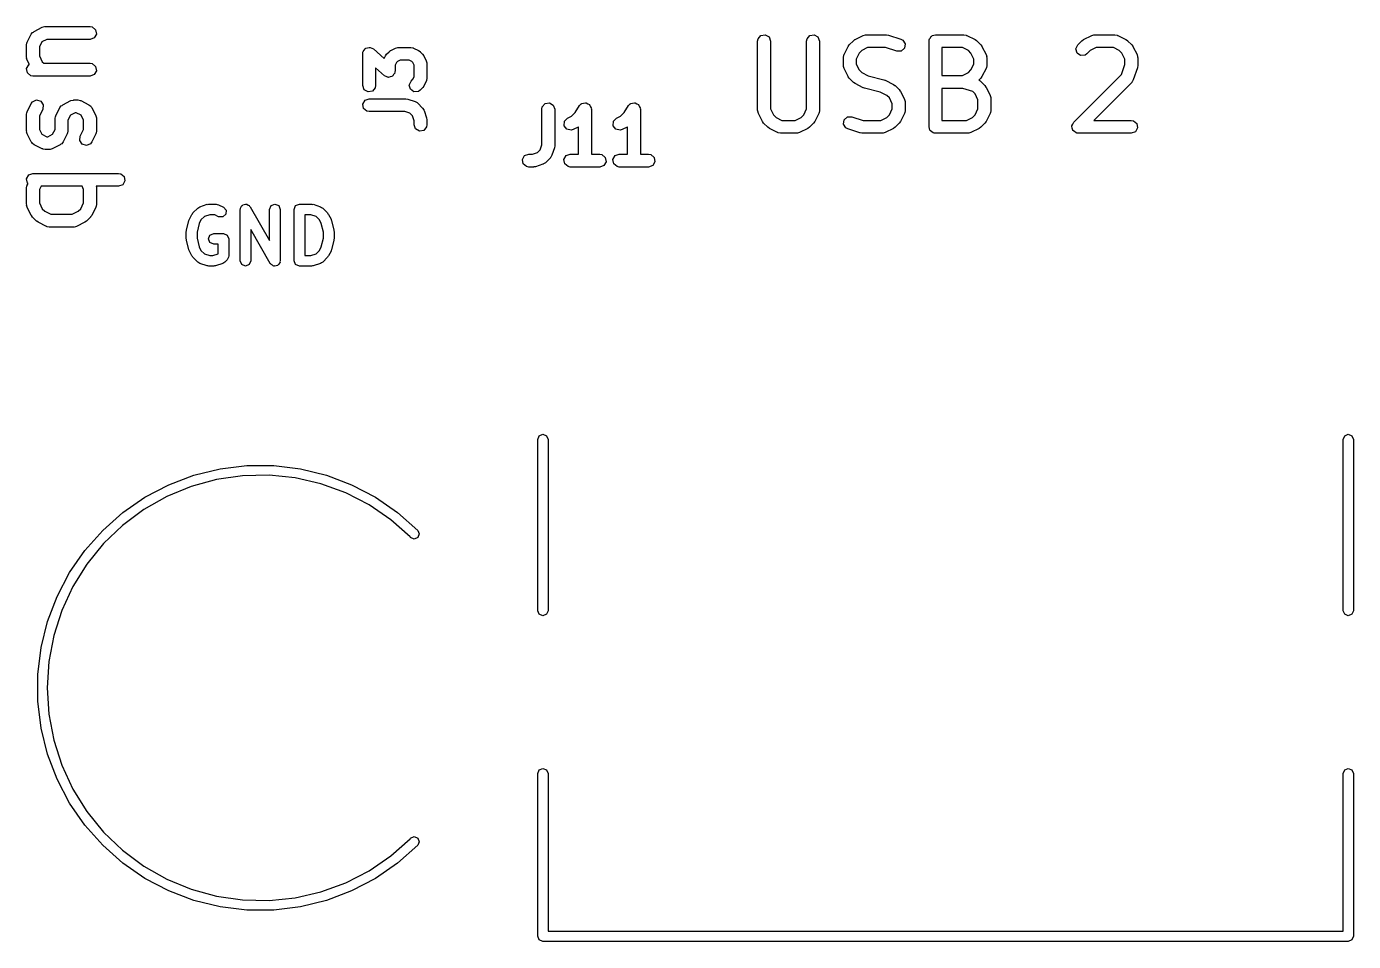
# Model space of a CAD drawing. Extents: x 83.3 to 116.7, y -117 to -83.4.
# Drawn here: x 83.27 to 98.76, y -116.96 to -106.28 of the extents above; entities that cross this region are included whole.
import ezdxf

# ---------------------------------------------------------------- set-up
doc = ezdxf.new("R2010")
doc.units = 0
doc.layers.add('BLACK', color=7, linetype='CONTINUOUS')

msp = doc.modelspace()

# ---------------------------------------------------------------- linework, layer by layer
at = {"layer": 'BLACK', "linetype": 'CONTINUOUS'}
for p, q in [((83.2805, -106.466), (83.3282, -106.371)), ((83.3282, -106.371), (83.3437, -106.35)), ((83.3437, -106.35), (83.354, -106.346)), ((83.354, -106.346), (83.3617, -106.338)), ((83.3617, -106.338), (83.4569, -106.29)), ((83.4569, -106.29), (83.4819, -106.283)), ((83.4819, -106.283), (83.4863, -106.284)), ((83.4863, -106.284), (83.4905, -106.282)), ((83.4905, -106.282), (84.0143, -106.282)), ((84.0143, -106.282), (84.0399, -106.287)), ((84.0399, -106.287), (84.0792, -106.32)), ((84.0881, -106.37), (84.0625, -106.415)), ((84.0792, -106.32), (84.0881, -106.37)), ((91.8105, -106.427), (91.8435, -106.387)), ((91.8435, -106.387), (91.894, -106.379)), ((91.894, -106.379), (91.9384, -106.404)), ((92.3819, -106.427), (92.4149, -106.387)), ((92.4149, -106.387), (92.4654, -106.379)), ((92.4654, -106.379), (92.5098, -106.404)), ((92.9426, -106.433), (93.0379, -106.385)), ((93.0379, -106.385), (93.0629, -106.378)), ((93.0629, -106.378), (93.0672, -106.379)), ((93.0672, -106.379), (93.0714, -106.377)), ((93.0714, -106.377), (93.3095, -106.377)), ((93.3095, -106.377), (93.3316, -106.381)), ((93.3316, -106.381), (93.3332, -106.381)), ((93.3332, -106.381), (93.4761, -106.429)), ((93.823, -106.412), (93.8327, -106.395)), ((93.8327, -106.395), (93.8391, -106.393)), ((93.8391, -106.393), (93.8435, -106.387)), ((93.8435, -106.387), (93.8626, -106.384)), ((93.8626, -106.384), (93.881, -106.377)), ((93.881, -106.377), (94.2143, -106.377)), ((94.2143, -106.377), (94.2399, -106.382)), ((94.2399, -106.382), (94.2434, -106.385)), ((94.2434, -106.385), (94.2478, -106.385)), ((94.2478, -106.385), (94.3431, -106.433)), ((95.6093, -106.433), (95.7046, -106.385)), ((95.7046, -106.385), (95.7295, -106.378)), ((95.7295, -106.378), (95.7339, -106.379)), ((95.7339, -106.379), (95.7381, -106.377)), ((95.7381, -106.377), (95.9762, -106.377)), ((95.9762, -106.377), (96.0018, -106.382)), ((96.0018, -106.382), (96.0053, -106.385)), ((96.0053, -106.385), (96.0097, -106.385)), ((96.0097, -106.385), (96.105, -106.433)), ((83.2726, -106.5), (83.2771, -106.474)), ((83.2726, -106.643), (83.2726, -106.5)), ((83.2771, -106.474), (83.28, -106.471)), ((83.28, -106.471), (83.2805, -106.466)), ((83.4511, -106.461), (83.4226, -106.518)), ((83.4226, -106.518), (83.4226, -106.625)), ((83.5082, -106.432), (83.4511, -106.461)), ((84.0143, -106.432), (83.5082, -106.432)), ((84.0625, -106.415), (84.0143, -106.432)), ((87.2139, -106.559), (87.2244, -106.542)), ((87.2244, -106.542), (87.2301, -106.54)), ((87.2301, -106.54), (87.2339, -106.535)), ((87.2339, -106.535), (87.2538, -106.532)), ((87.2538, -106.532), (87.273, -106.525)), ((87.273, -106.525), (87.2786, -106.527)), ((87.2786, -106.527), (87.2845, -106.526)), ((87.2845, -106.526), (87.302, -106.536)), ((87.302, -106.536), (87.3208, -106.544)), ((87.3208, -106.544), (87.4465, -106.654)), ((87.5236, -106.561), (87.5807, -106.533)), ((87.5807, -106.533), (87.6057, -106.525)), ((87.6057, -106.525), (87.6101, -106.527)), ((87.6101, -106.527), (87.6143, -106.525)), ((87.6143, -106.525), (87.7571, -106.525)), ((87.7571, -106.525), (87.7828, -106.53)), ((87.7828, -106.53), (87.7862, -106.532)), ((87.7862, -106.532), (87.7907, -106.533)), ((87.7907, -106.533), (87.8478, -106.561)), ((91.806, -106.452), (91.8105, -106.427)), ((91.806, -107.262), (91.806, -106.452)), ((91.9384, -106.404), (91.956, -106.452)), ((91.956, -106.452), (91.956, -107.244)), ((92.3774, -106.452), (92.3819, -106.427)), ((92.3774, -107.244), (92.3774, -106.452)), ((92.5098, -106.404), (92.5274, -106.452)), ((92.5274, -106.452), (92.5274, -107.262)), ((92.8139, -106.609), (92.8615, -106.514)), ((92.8615, -106.514), (92.8748, -106.496)), ((92.8748, -106.496), (92.8755, -106.495)), ((92.8755, -106.495), (92.9232, -106.447)), ((92.9232, -106.447), (92.9415, -106.434)), ((92.9415, -106.434), (92.9426, -106.433)), ((93.0891, -106.527), (93.0206, -106.562)), ((93.2974, -106.527), (93.0891, -106.527)), ((93.4287, -106.571), (93.2974, -106.527)), ((93.4761, -106.429), (93.499, -106.441)), ((93.5183, -106.536), (93.4799, -106.57)), ((93.499, -106.441), (93.5259, -106.485)), ((93.5259, -106.485), (93.5183, -106.536)), ((93.806, -106.452), (93.8077, -106.443)), ((93.806, -107.452), (93.806, -106.452)), ((93.8071, -106.439), (93.8088, -106.436)), ((93.8077, -106.443), (93.8071, -106.439)), ((93.8088, -106.436), (93.8105, -106.427)), ((93.8105, -106.427), (93.823, -106.412)), ((93.956, -106.527), (93.956, -106.854)), ((94.1966, -106.527), (93.956, -106.527)), ((94.2651, -106.562), (94.1966, -106.527)), ((94.3431, -106.433), (94.3611, -106.446)), ((94.3611, -106.446), (94.3626, -106.447)), ((94.3626, -106.447), (94.4102, -106.495)), ((94.4102, -106.495), (94.423, -106.513)), ((94.423, -106.513), (94.4242, -106.514)), ((94.4242, -106.514), (94.4718, -106.609)), ((95.5205, -106.541), (95.5422, -106.495)), ((95.5338, -106.591), (95.5205, -106.541)), ((95.5422, -106.495), (95.5898, -106.447)), ((95.5898, -106.447), (95.6082, -106.434)), ((95.6082, -106.434), (95.6093, -106.433)), ((95.7558, -106.527), (95.6873, -106.562)), ((95.9585, -106.527), (95.7558, -106.527)), ((96.027, -106.562), (95.9585, -106.527)), ((96.105, -106.433), (96.123, -106.446)), ((96.123, -106.446), (96.1245, -106.447)), ((96.1245, -106.447), (96.1721, -106.495)), ((96.1721, -106.495), (96.1849, -106.513)), ((96.1849, -106.513), (96.1861, -106.514)), ((96.1861, -106.514), (96.2337, -106.609)), ((83.2742, -106.647), (83.2726, -106.643)), ((83.2731, -106.651), (83.2742, -106.647)), ((83.2805, -106.676), (83.2731, -106.651)), ((83.3054, -106.726), (83.2805, -106.676)), ((83.4226, -106.625), (83.4569, -106.694)), ((83.4569, -106.694), (83.4739, -106.711)), ((87.1964, -106.6), (87.1984, -106.589)), ((87.1964, -106.971), (87.1964, -106.6)), ((87.1979, -106.585), (87.1995, -106.583)), ((87.1984, -106.589), (87.1979, -106.585)), ((87.1995, -106.583), (87.201, -106.574)), ((87.201, -106.574), (87.2139, -106.559)), ((87.4465, -106.654), (87.4615, -106.624)), ((87.4615, -106.624), (87.4748, -106.606)), ((87.4748, -106.606), (87.4755, -106.604)), ((87.4755, -106.604), (87.5041, -106.576)), ((87.5041, -106.576), (87.5225, -106.563)), ((87.5225, -106.563), (87.5236, -106.561)), ((87.5902, -106.702), (87.575, -106.732)), ((87.6016, -106.69), (87.5902, -106.702)), ((87.632, -106.675), (87.6016, -106.69)), ((87.7394, -106.675), (87.632, -106.675)), ((87.7699, -106.69), (87.7394, -106.675)), ((87.7812, -106.702), (87.7699, -106.69)), ((87.7964, -106.732), (87.7812, -106.702)), ((87.8478, -106.561), (87.8658, -106.575)), ((87.8658, -106.575), (87.8673, -106.576)), ((87.8673, -106.576), (87.8959, -106.604)), ((87.8959, -106.604), (87.9088, -106.622)), ((87.9088, -106.622), (87.9099, -106.624)), ((87.9099, -106.624), (87.9385, -106.681)), ((87.9385, -106.681), (87.9459, -106.706)), ((87.9459, -106.706), (87.9449, -106.71)), ((92.806, -106.643), (92.8105, -106.617)), ((92.806, -106.738), (92.806, -106.643)), ((92.8105, -106.617), (92.8134, -106.614)), ((92.8134, -106.614), (92.8139, -106.609)), ((92.9902, -106.592), (92.956, -106.661)), ((92.956, -106.661), (92.956, -106.72)), ((93.0206, -106.562), (92.9902, -106.592)), ((93.4799, -106.57), (93.4287, -106.571)), ((94.2955, -106.592), (94.2651, -106.562)), ((94.3298, -106.661), (94.2955, -106.592)), ((94.3298, -106.72), (94.3298, -106.661)), ((94.4718, -106.609), (94.4793, -106.634)), ((94.4793, -106.634), (94.4782, -106.639)), ((94.4782, -106.639), (94.4798, -106.643)), ((94.4798, -106.643), (94.4798, -106.738)), ((95.5758, -106.62), (95.5338, -106.591)), ((95.6269, -106.616), (95.5758, -106.62)), ((95.6483, -106.601), (95.6269, -106.616)), ((95.6873, -106.562), (95.6483, -106.601)), ((96.0574, -106.592), (96.027, -106.562)), ((96.0917, -106.661), (96.0574, -106.592)), ((96.0917, -106.726), (96.0917, -106.661)), ((96.2337, -106.609), (96.2412, -106.634)), ((96.2412, -106.634), (96.2401, -106.639)), ((96.2401, -106.639), (96.2417, -106.643)), ((96.2417, -106.643), (96.2417, -106.738)), ((83.2738, -106.773), (83.2994, -106.728)), ((83.2827, -106.823), (83.2738, -106.773)), ((83.322, -106.856), (83.2827, -106.823)), ((83.2994, -106.728), (83.3054, -106.726)), ((83.3476, -106.861), (83.322, -106.856)), ((84.0143, -106.861), (83.3476, -106.861)), ((83.4739, -106.711), (84.0143, -106.711)), ((84.0143, -106.711), (84.0399, -106.715)), ((84.0625, -106.843), (84.0143, -106.861)), ((84.0399, -106.715), (84.0792, -106.748)), ((84.0881, -106.799), (84.0625, -106.843)), ((84.0792, -106.748), (84.0881, -106.799)), ((87.4506, -106.856), (87.3464, -106.765)), ((87.3464, -106.765), (87.3464, -106.971)), ((87.4695, -106.864), (87.4506, -106.856)), ((87.5413, -106.86), (87.5375, -106.865)), ((87.547, -106.858), (87.5413, -106.86)), ((87.5575, -106.841), (87.547, -106.858)), ((87.5705, -106.826), (87.5575, -106.841)), ((87.572, -106.817), (87.5705, -106.826)), ((87.5736, -106.815), (87.572, -106.817)), ((87.575, -106.8), (87.573, -106.811)), ((87.573, -106.811), (87.5736, -106.815)), ((87.575, -106.732), (87.575, -106.8)), ((87.7964, -106.868), (87.7964, -106.732)), ((87.9449, -106.71), (87.9464, -106.714)), ((87.9464, -106.714), (87.9464, -106.886)), ((92.8075, -106.742), (92.806, -106.738)), ((92.8064, -106.747), (92.8075, -106.742)), ((92.8139, -106.772), (92.8064, -106.747)), ((92.8615, -106.867), (92.8139, -106.772)), ((92.956, -106.72), (92.9902, -106.789)), ((92.9902, -106.789), (93.0206, -106.819)), ((93.0206, -106.819), (93.0976, -106.858)), ((93.0976, -106.858), (93.2801, -106.903)), ((93.956, -106.854), (94.1966, -106.854)), ((94.1966, -106.854), (94.2651, -106.819)), ((94.2651, -106.819), (94.2955, -106.789)), ((94.2955, -106.789), (94.3298, -106.72)), ((94.4718, -106.772), (94.4242, -106.867)), ((94.4724, -106.767), (94.4718, -106.772)), ((94.4752, -106.764), (94.4724, -106.767)), ((94.4798, -106.738), (94.4752, -106.764)), ((95.4946, -107.399), (96.0535, -106.84)), ((96.0535, -106.84), (96.0917, -106.726)), ((96.2378, -106.762), (96.1902, -106.905)), ((96.2417, -106.738), (96.2378, -106.76)), ((96.2378, -106.76), (96.2378, -106.762)), ((87.214, -107.02), (87.1964, -106.971)), ((87.3419, -106.997), (87.3089, -107.036)), ((87.3464, -106.971), (87.3419, -106.997)), ((87.487, -106.874), (87.4695, -106.864)), ((87.4929, -106.873), (87.487, -106.874)), ((87.4984, -106.875), (87.4929, -106.873)), ((87.5176, -106.868), (87.4984, -106.875)), ((87.5375, -106.865), (87.5176, -106.868)), ((87.7396, -106.965), (87.7613, -106.918)), ((87.7528, -107.014), (87.7396, -106.965)), ((87.7949, -107.044), (87.7528, -107.014)), ((87.7613, -106.918), (87.7812, -106.898)), ((87.7812, -106.898), (87.7964, -106.868)), ((87.8959, -106.996), (87.8673, -107.024)), ((87.8966, -106.994), (87.8959, -106.996)), ((87.9099, -106.976), (87.8966, -106.994)), ((87.9385, -106.919), (87.9099, -106.976)), ((87.939, -106.915), (87.9385, -106.919)), ((87.9419, -106.911), (87.939, -106.915)), ((87.9464, -106.886), (87.9419, -106.911)), ((92.8627, -106.868), (92.8615, -106.867)), ((92.8755, -106.886), (92.8627, -106.868)), ((92.9232, -106.934), (92.8755, -106.886)), ((92.9246, -106.935), (92.9232, -106.934)), ((92.9426, -106.948), (92.9246, -106.935)), ((93.0379, -106.996), (92.9426, -106.948)), ((93.0414, -106.996), (93.0379, -106.996)), ((93.0532, -107.001), (93.0414, -106.996)), ((93.2357, -107.047), (93.0532, -107.001)), ((93.2801, -106.903), (93.2919, -106.909)), ((93.2919, -106.909), (93.2954, -106.909)), ((93.2954, -106.909), (93.3907, -106.957)), ((93.3907, -106.957), (93.4087, -106.97)), ((93.4087, -106.97), (93.4102, -106.971)), ((93.4102, -106.971), (93.4578, -107.018)), ((93.956, -107.004), (93.956, -107.377)), ((94.2021, -107.004), (93.956, -107.004)), ((94.3166, -107.042), (94.2021, -107.004)), ((94.4102, -106.886), (94.3878, -106.909)), ((94.3878, -106.909), (94.4038, -106.917)), ((94.4038, -106.917), (94.4061, -106.921)), ((94.4061, -106.921), (94.4102, -106.923)), ((94.4109, -106.885), (94.4102, -106.886)), ((94.4102, -106.923), (94.4578, -106.971)), ((94.4242, -106.867), (94.4109, -106.885)), ((94.4578, -106.971), (94.4707, -106.989)), ((94.4707, -106.989), (94.4718, -106.99)), ((94.4718, -106.99), (94.5195, -107.086)), ((96.1721, -106.934), (95.7287, -107.377)), ((96.174, -106.93), (96.1721, -106.934)), ((96.1778, -106.928), (96.174, -106.93)), ((96.1902, -106.905), (96.1778, -106.928)), ((83.3282, -107.181), (83.3437, -107.16)), ((83.3437, -107.16), (83.3907, -107.139)), ((83.3907, -107.139), (83.4399, -107.154)), ((83.4399, -107.154), (83.4682, -107.197)), ((83.695, -107.195), (83.7903, -107.147)), ((83.7903, -107.147), (83.8152, -107.14)), ((83.8152, -107.14), (83.8196, -107.141)), ((83.8196, -107.141), (83.8238, -107.139)), ((83.8238, -107.139), (83.8714, -107.139)), ((83.8714, -107.139), (83.8971, -107.144)), ((83.8971, -107.144), (83.9005, -107.147)), ((83.9005, -107.147), (83.905, -107.147)), ((83.905, -107.147), (84.0002, -107.195)), ((87.1976, -107.187), (87.2232, -107.143)), ((87.2584, -107.045), (87.214, -107.02)), ((87.2232, -107.143), (87.2714, -107.125)), ((87.3089, -107.036), (87.2584, -107.045)), ((87.2714, -107.125), (87.7, -107.125)), ((87.7, -107.125), (87.7221, -107.129)), ((87.7221, -107.129), (87.7237, -107.129)), ((87.7237, -107.129), (87.8094, -107.157)), ((87.846, -107.039), (87.7949, -107.044)), ((87.8094, -107.157), (87.8323, -107.17)), ((87.8323, -107.17), (87.8347, -107.174)), ((87.8673, -107.024), (87.846, -107.039)), ((89.7748, -107.178), (89.7957, -107.172)), ((89.7957, -107.172), (89.7996, -107.174)), ((90.3462, -107.178), (90.3671, -107.172)), ((90.3671, -107.172), (90.3711, -107.174)), ((93.3127, -107.085), (93.2357, -107.047)), ((93.3431, -107.116), (93.3127, -107.085)), ((93.3774, -107.184), (93.3431, -107.116)), ((93.4578, -107.018), (93.4707, -107.037)), ((93.4707, -107.037), (93.4718, -107.038)), ((93.4718, -107.038), (93.5195, -107.133)), ((93.5195, -107.133), (93.5269, -107.158)), ((93.5269, -107.158), (93.5258, -107.162)), ((93.5258, -107.162), (93.5274, -107.167)), ((93.5274, -107.167), (93.5274, -107.262)), ((94.3431, -107.068), (94.3166, -107.042)), ((94.3774, -107.137), (94.3431, -107.068)), ((94.3774, -107.244), (94.3774, -107.137)), ((94.5195, -107.086), (94.5269, -107.11)), ((94.5269, -107.11), (94.5258, -107.115)), ((94.5258, -107.115), (94.5274, -107.119)), ((94.5274, -107.119), (94.5274, -107.262)), ((83.2726, -107.31), (83.2771, -107.284)), ((83.2726, -107.5), (83.2726, -107.31)), ((83.2771, -107.284), (83.28, -107.28)), ((83.28, -107.28), (83.2805, -107.276)), ((83.2805, -107.276), (83.3282, -107.181)), ((83.4623, -107.248), (83.4226, -107.327)), ((83.4226, -107.327), (83.4226, -107.482)), ((83.4682, -107.197), (83.4623, -107.248)), ((83.6134, -107.328), (83.6139, -107.324)), ((83.6139, -107.324), (83.6615, -107.228)), ((83.6615, -107.228), (83.677, -107.207)), ((83.677, -107.207), (83.6873, -107.203)), ((83.6873, -107.203), (83.695, -107.195)), ((83.7845, -107.318), (83.756, -107.375)), ((83.8415, -107.289), (83.7845, -107.318)), ((83.8537, -107.289), (83.8415, -107.289)), ((83.9108, -107.318), (83.8537, -107.289)), ((83.9393, -107.375), (83.9108, -107.318)), ((84.0002, -107.195), (84.0211, -107.21)), ((84.0211, -107.21), (84.0256, -107.221)), ((84.0256, -107.221), (84.0337, -107.228)), ((84.0337, -107.228), (84.0814, -107.324)), ((84.0814, -107.324), (84.0888, -107.349)), ((87.2065, -107.237), (87.1976, -107.187)), ((87.2458, -107.27), (87.2065, -107.237)), ((87.2714, -107.275), (87.2458, -107.27)), ((87.6878, -107.275), (87.2714, -107.275)), ((87.7452, -107.294), (87.6878, -107.275)), ((87.7773, -107.326), (87.7452, -107.294)), ((87.7964, -107.384), (87.7773, -107.326)), ((87.8347, -107.174), (87.8387, -107.176)), ((87.8387, -107.176), (87.8959, -107.233)), ((87.8959, -107.233), (87.9108, -107.254)), ((87.9108, -107.254), (87.9112, -107.258)), ((87.9112, -107.258), (87.914, -107.262)), ((87.914, -107.262), (87.9426, -107.348)), ((89.2873, -107.247), (89.2918, -107.221)), ((89.2873, -107.663), (89.2873, -107.247)), ((89.2918, -107.221), (89.3248, -107.182)), ((89.3248, -107.182), (89.3753, -107.173)), ((89.3753, -107.173), (89.4198, -107.199)), ((89.4198, -107.199), (89.4373, -107.247)), ((89.4373, -107.247), (89.4373, -107.675)), ((89.6322, -107.328), (89.6754, -107.285)), ((89.6754, -107.285), (89.7285, -107.205)), ((89.7285, -107.205), (89.7465, -107.186)), ((89.7465, -107.186), (89.7506, -107.185)), ((89.7506, -107.185), (89.7534, -107.182)), ((89.7534, -107.182), (89.7748, -107.178)), ((89.7996, -107.174), (89.8039, -107.173)), ((89.8039, -107.173), (89.8227, -107.184)), ((89.8227, -107.184), (89.8427, -107.193)), ((89.8427, -107.193), (89.8446, -107.196)), ((89.8446, -107.196), (89.8483, -107.199)), ((89.8483, -107.199), (89.8558, -107.219)), ((89.8558, -107.219), (89.8654, -107.239)), ((89.8654, -107.239), (89.8644, -107.243)), ((89.8644, -107.243), (89.8659, -107.247)), ((89.8659, -107.247), (89.8659, -107.772)), ((90.2036, -107.328), (90.2469, -107.285)), ((90.2469, -107.285), (90.2999, -107.205)), ((90.2999, -107.205), (90.3179, -107.186)), ((90.3179, -107.186), (90.322, -107.185)), ((90.322, -107.185), (90.3248, -107.182)), ((90.3248, -107.182), (90.3462, -107.178)), ((90.3711, -107.174), (90.3753, -107.173)), ((90.3753, -107.173), (90.3942, -107.184)), ((90.3942, -107.184), (90.4141, -107.193)), ((90.4141, -107.193), (90.416, -107.196)), ((90.416, -107.196), (90.4198, -107.199)), ((90.4198, -107.199), (90.4272, -107.219)), ((90.4272, -107.219), (90.4368, -107.239)), ((90.4368, -107.239), (90.4358, -107.243)), ((90.4358, -107.243), (90.4373, -107.247)), ((90.4373, -107.247), (90.4373, -107.772)), ((91.8075, -107.266), (91.806, -107.262)), ((91.8064, -107.27), (91.8075, -107.266)), ((91.8139, -107.295), (91.8064, -107.27)), ((91.8615, -107.391), (91.8139, -107.295)), ((91.956, -107.244), (91.9902, -107.313)), ((91.9902, -107.313), (92.0206, -107.343)), ((92.3127, -107.343), (92.3431, -107.313)), ((92.3431, -107.313), (92.3774, -107.244)), ((92.5195, -107.295), (92.4718, -107.391)), ((92.52, -107.291), (92.5195, -107.295)), ((92.5229, -107.288), (92.52, -107.291)), ((92.5274, -107.262), (92.5229, -107.288)), ((93.3127, -107.343), (93.3431, -107.313)), ((93.3431, -107.313), (93.3774, -107.244)), ((93.3774, -107.244), (93.3774, -107.184)), ((93.5195, -107.295), (93.4718, -107.391)), ((93.52, -107.291), (93.5195, -107.295)), ((93.5229, -107.288), (93.52, -107.291)), ((93.5274, -107.262), (93.5229, -107.288)), ((94.3127, -107.343), (94.3431, -107.313)), ((94.3431, -107.313), (94.3774, -107.244)), ((94.5195, -107.295), (94.4718, -107.391)), ((94.52, -107.291), (94.5195, -107.295)), ((94.5229, -107.288), (94.52, -107.291)), ((94.5274, -107.262), (94.5229, -107.288)), ((83.4226, -107.482), (83.4511, -107.539)), ((83.5774, -107.539), (83.606, -107.482)), ((83.606, -107.357), (83.6105, -107.331)), ((83.606, -107.482), (83.606, -107.357)), ((83.6105, -107.331), (83.6134, -107.328)), ((83.756, -107.375), (83.756, -107.5)), ((83.8996, -107.562), (83.9393, -107.482)), ((83.9393, -107.482), (83.9393, -107.375)), ((84.0888, -107.349), (84.0878, -107.353)), ((84.0878, -107.353), (84.0893, -107.357)), ((84.0893, -107.357), (84.0893, -107.5)), ((87.7964, -107.429), (87.7964, -107.384)), ((87.814, -107.477), (87.7964, -107.429)), ((87.8584, -107.502), (87.814, -107.477)), ((87.9419, -107.454), (87.9089, -107.494)), ((87.9464, -107.429), (87.9419, -107.454)), ((87.9426, -107.348), (87.9459, -107.37)), ((87.9459, -107.37), (87.9464, -107.371)), ((87.9464, -107.371), (87.9464, -107.429)), ((89.5476, -107.44), (89.5506, -107.388)), ((89.5781, -107.481), (89.5476, -107.44)), ((89.5506, -107.388), (89.5859, -107.351)), ((89.628, -107.493), (89.5781, -107.481)), ((89.5859, -107.351), (89.6322, -107.328)), ((89.7101, -107.457), (89.653, -107.485)), ((89.7113, -107.456), (89.7101, -107.457)), ((89.7159, -107.452), (89.7113, -107.456)), ((89.7159, -107.772), (89.7159, -107.452)), ((90.119, -107.44), (90.1221, -107.388)), ((90.1495, -107.481), (90.119, -107.44)), ((90.1221, -107.388), (90.1573, -107.351)), ((90.1994, -107.493), (90.1495, -107.481)), ((90.1573, -107.351), (90.2036, -107.328)), ((90.2816, -107.457), (90.2244, -107.485)), ((90.2827, -107.456), (90.2816, -107.457)), ((90.2873, -107.452), (90.2827, -107.456)), ((90.2873, -107.772), (90.2873, -107.452)), ((91.8627, -107.392), (91.8615, -107.391)), ((91.8755, -107.41), (91.8627, -107.392)), ((91.9232, -107.458), (91.8755, -107.41)), ((91.9246, -107.458), (91.9232, -107.458)), ((91.9426, -107.472), (91.9246, -107.458)), ((92.0379, -107.519), (91.9426, -107.472)), ((92.0206, -107.343), (92.0891, -107.377)), ((92.0891, -107.377), (92.2442, -107.377)), ((92.2442, -107.377), (92.3127, -107.343)), ((92.3907, -107.472), (92.2954, -107.519)), ((92.3918, -107.471), (92.3907, -107.472)), ((92.4102, -107.458), (92.3918, -107.471)), ((92.4578, -107.41), (92.4102, -107.458)), ((92.4585, -107.409), (92.4578, -107.41)), ((92.4718, -107.391), (92.4585, -107.409)), ((92.8075, -107.42), (92.815, -107.369)), ((92.8343, -107.464), (92.8075, -107.42)), ((92.815, -107.369), (92.8534, -107.335)), ((92.8572, -107.476), (92.8343, -107.464)), ((92.8534, -107.335), (92.9047, -107.334)), ((93.0001, -107.524), (92.8572, -107.476)), ((92.9047, -107.334), (93.036, -107.377)), ((93.036, -107.377), (93.2442, -107.377)), ((93.2442, -107.377), (93.3127, -107.343)), ((93.3907, -107.472), (93.2954, -107.519)), ((93.3918, -107.471), (93.3907, -107.472)), ((93.4102, -107.458), (93.3918, -107.471)), ((93.4578, -107.41), (93.4102, -107.458)), ((93.4585, -107.409), (93.4578, -107.41)), ((93.4718, -107.391), (93.4585, -107.409)), ((93.8126, -107.471), (93.806, -107.452)), ((93.816, -107.49), (93.8126, -107.471)), ((93.956, -107.377), (94.2442, -107.377)), ((94.2442, -107.377), (94.3127, -107.343)), ((94.3907, -107.472), (94.2954, -107.519)), ((94.3918, -107.471), (94.3907, -107.472)), ((94.4102, -107.458), (94.3918, -107.471)), ((94.4578, -107.41), (94.4102, -107.458)), ((94.4585, -107.409), (94.4578, -107.41)), ((94.4718, -107.391), (94.4585, -107.409)), ((95.4729, -107.446), (95.4744, -107.443)), ((95.4787, -107.468), (95.4729, -107.446)), ((95.4738, -107.439), (95.485, -107.42)), ((95.4744, -107.443), (95.4738, -107.439)), ((95.4827, -107.49), (95.4787, -107.468)), ((95.485, -107.42), (95.4946, -107.399)), ((95.7287, -107.377), (96.1667, -107.377)), ((96.1667, -107.377), (96.1923, -107.382)), ((96.1923, -107.382), (96.2316, -107.415)), ((96.2405, -107.465), (96.2149, -107.51)), ((96.2316, -107.415), (96.2405, -107.465)), ((83.2742, -107.504), (83.2726, -107.5)), ((83.2731, -107.509), (83.2742, -107.504)), ((83.2805, -107.534), (83.2731, -107.509)), ((83.3282, -107.629), (83.2805, -107.534)), ((83.3363, -107.636), (83.3282, -107.629)), ((83.3408, -107.647), (83.3363, -107.636)), ((83.4511, -107.539), (83.5082, -107.568)), ((83.5082, -107.568), (83.5204, -107.568)), ((83.5204, -107.568), (83.5774, -107.539)), ((83.7004, -107.629), (83.6849, -107.65)), ((83.748, -107.534), (83.7004, -107.629)), ((83.7485, -107.529), (83.748, -107.534)), ((83.7514, -107.526), (83.7485, -107.529)), ((83.756, -107.5), (83.7514, -107.526)), ((83.8937, -107.613), (83.8996, -107.562)), ((83.922, -107.655), (83.8937, -107.613)), ((84.0337, -107.629), (84.0182, -107.65)), ((84.0814, -107.534), (84.0337, -107.629)), ((84.0819, -107.529), (84.0814, -107.534)), ((84.0848, -107.526), (84.0819, -107.529)), ((84.0893, -107.5), (84.0848, -107.526)), ((87.9089, -107.494), (87.8584, -107.502)), ((89.653, -107.485), (89.628, -107.493)), ((90.2244, -107.485), (90.1994, -107.493)), ((92.0423, -107.52), (92.0379, -107.519)), ((92.0458, -107.523), (92.0423, -107.52)), ((92.0714, -107.527), (92.0458, -107.523)), ((92.2619, -107.527), (92.0714, -107.527)), ((92.2661, -107.526), (92.2619, -107.527)), ((92.2705, -107.527), (92.2661, -107.526)), ((92.2954, -107.519), (92.2705, -107.527)), ((93.0017, -107.523), (93.0001, -107.524)), ((93.0238, -107.527), (93.0017, -107.523)), ((93.2619, -107.527), (93.0238, -107.527)), ((93.2661, -107.526), (93.2619, -107.527)), ((93.2705, -107.527), (93.2661, -107.526)), ((93.2954, -107.519), (93.2705, -107.527)), ((93.8212, -107.494), (93.816, -107.49)), ((93.8235, -107.501), (93.8212, -107.494)), ((93.8404, -107.51), (93.8235, -107.501)), ((93.8553, -107.523), (93.8404, -107.51)), ((93.865, -107.525), (93.8553, -107.523)), ((93.8679, -107.526), (93.865, -107.525)), ((93.8712, -107.526), (93.8679, -107.526)), ((93.881, -107.527), (93.8712, -107.526)), ((94.2619, -107.527), (93.881, -107.527)), ((94.2661, -107.526), (94.2619, -107.527)), ((94.2705, -107.527), (94.2661, -107.526)), ((94.2954, -107.519), (94.2705, -107.527)), ((95.4853, -107.492), (95.4827, -107.49)), ((95.4862, -107.495), (95.4853, -107.492)), ((95.5047, -107.508), (95.4862, -107.495)), ((95.522, -107.523), (95.5047, -107.508)), ((95.5266, -107.524), (95.522, -107.523)), ((95.5282, -107.525), (95.5266, -107.524)), ((95.5315, -107.525), (95.5282, -107.525)), ((95.5476, -107.527), (95.5315, -107.525)), ((96.1667, -107.527), (95.5476, -107.527)), ((96.2149, -107.51), (96.1667, -107.527)), ((83.3617, -107.662), (83.3408, -107.647)), ((83.4569, -107.71), (83.3617, -107.662)), ((83.4614, -107.71), (83.4569, -107.71)), ((83.4648, -107.713), (83.4614, -107.71)), ((83.4905, -107.718), (83.4648, -107.713)), ((83.5381, -107.718), (83.4905, -107.718)), ((83.5423, -107.716), (83.5381, -107.718)), ((83.5467, -107.717), (83.5423, -107.716)), ((83.5716, -107.71), (83.5467, -107.717)), ((83.6669, -107.662), (83.5716, -107.71)), ((83.6746, -107.654), (83.6669, -107.662)), ((83.6849, -107.65), (83.6746, -107.654)), ((83.9712, -107.67), (83.922, -107.655)), ((84.0182, -107.65), (83.9712, -107.67)), ((89.0599, -107.834), (89.0855, -107.789)), ((89.0855, -107.789), (89.1337, -107.772)), ((89.1337, -107.772), (89.1787, -107.772)), ((89.1787, -107.772), (89.2361, -107.753)), ((89.2361, -107.753), (89.2682, -107.721)), ((89.2682, -107.721), (89.2873, -107.663)), ((89.4049, -107.785), (89.3925, -107.808)), ((89.4334, -107.699), (89.4049, -107.785)), ((89.4373, -107.675), (89.4334, -107.697)), ((89.4334, -107.697), (89.4334, -107.699)), ((89.5456, -107.834), (89.5712, -107.789)), ((89.5712, -107.789), (89.6194, -107.772)), ((89.6194, -107.772), (89.7159, -107.772)), ((89.8659, -107.772), (89.9623, -107.772)), ((89.9623, -107.772), (89.9879, -107.776)), ((89.9879, -107.776), (90.0272, -107.809)), ((90.117, -107.834), (90.1427, -107.789)), ((90.1427, -107.789), (90.1909, -107.772)), ((90.1909, -107.772), (90.2873, -107.772)), ((90.4373, -107.772), (90.5337, -107.772)), ((90.5337, -107.772), (90.5594, -107.776)), ((90.5594, -107.776), (90.5987, -107.809)), ((89.0688, -107.884), (89.0599, -107.834)), ((89.1081, -107.917), (89.0688, -107.884)), ((89.1337, -107.922), (89.1081, -107.917)), ((89.1909, -107.922), (89.1337, -107.922)), ((89.1924, -107.921), (89.1909, -107.922)), ((89.2146, -107.918), (89.1924, -107.921)), ((89.3003, -107.889), (89.2146, -107.918)), ((89.3038, -107.887), (89.3003, -107.889)), ((89.3083, -107.886), (89.3038, -107.887)), ((89.3296, -107.871), (89.3083, -107.886)), ((89.3868, -107.814), (89.3296, -107.871)), ((89.3887, -107.81), (89.3868, -107.814)), ((89.3925, -107.808), (89.3887, -107.81)), ((89.5545, -107.884), (89.5456, -107.834)), ((89.5938, -107.917), (89.5545, -107.884)), ((89.6194, -107.922), (89.5938, -107.917)), ((89.9623, -107.922), (89.6194, -107.922)), ((90.0105, -107.904), (89.9623, -107.922)), ((90.0362, -107.86), (90.0105, -107.904)), ((90.0272, -107.809), (90.0362, -107.86)), ((90.1259, -107.884), (90.117, -107.834)), ((90.1652, -107.917), (90.1259, -107.884)), ((90.1909, -107.922), (90.1652, -107.917)), ((90.5337, -107.922), (90.1909, -107.922)), ((90.5819, -107.904), (90.5337, -107.922)), ((90.6076, -107.86), (90.5819, -107.904)), ((90.5987, -107.809), (90.6076, -107.86)), ((83.2738, -108.058), (83.2994, -108.014)), ((83.2827, -108.109), (83.2738, -108.058)), ((83.2994, -108.014), (83.3476, -107.996)), ((83.3476, -107.996), (84.3476, -107.996)), ((84.3476, -107.996), (84.3733, -108.001)), ((84.3733, -108.001), (84.4126, -108.034)), ((84.4215, -108.084), (84.3958, -108.129)), ((84.4126, -108.034), (84.4215, -108.084)), ((83.2726, -108.167), (83.2771, -108.141)), ((83.2726, -108.357), (83.2726, -108.167)), ((83.2771, -108.141), (83.28, -108.138)), ((83.28, -108.138), (83.2805, -108.133)), ((83.2805, -108.133), (83.2897, -108.115)), ((83.2897, -108.115), (83.2827, -108.109)), ((83.4416, -108.146), (83.4226, -108.184)), ((83.4226, -108.184), (83.4226, -108.339)), ((83.9203, -108.146), (83.4416, -108.146)), ((83.9393, -108.184), (83.9203, -108.146)), ((83.9393, -108.339), (83.9393, -108.184)), ((84.3476, -108.146), (84.0853, -108.146)), ((84.0853, -108.146), (84.0888, -108.158)), ((84.0888, -108.158), (84.0878, -108.162)), ((84.0878, -108.162), (84.0893, -108.167)), ((84.0893, -108.167), (84.0893, -108.357)), ((84.3958, -108.129), (84.3476, -108.146)), ((83.2742, -108.361), (83.2726, -108.357)), ((83.2731, -108.366), (83.2742, -108.361)), ((83.2805, -108.391), (83.2731, -108.366)), ((83.3282, -108.486), (83.2805, -108.391)), ((83.4226, -108.339), (83.4569, -108.408)), ((83.4569, -108.408), (83.4873, -108.438)), ((83.8746, -108.438), (83.905, -108.408)), ((83.905, -108.408), (83.9393, -108.339)), ((84.0814, -108.391), (84.0337, -108.486)), ((84.0819, -108.386), (84.0814, -108.391)), ((84.0848, -108.383), (84.0819, -108.386)), ((84.0893, -108.357), (84.0848, -108.383)), ((85.2129, -108.458), (85.2701, -108.401)), ((85.2701, -108.401), (85.2835, -108.395)), ((85.2835, -108.395), (85.2945, -108.386)), ((85.2945, -108.386), (85.3802, -108.357)), ((85.3802, -108.357), (85.3905, -108.358)), ((85.3905, -108.358), (85.4, -108.354)), ((85.4, -108.354), (85.4857, -108.354)), ((85.4857, -108.354), (85.4992, -108.359)), ((85.4992, -108.359), (85.5137, -108.361)), ((85.5137, -108.361), (85.5708, -108.389)), ((85.5708, -108.389), (85.6021, -108.425)), ((85.7661, -108.416), (85.7694, -108.408)), ((85.7683, -108.4), (85.7782, -108.387)), ((85.7694, -108.408), (85.7683, -108.4)), ((85.7782, -108.387), (85.7844, -108.372)), ((85.7844, -108.372), (85.7923, -108.369)), ((85.7923, -108.369), (85.7976, -108.362)), ((85.7976, -108.362), (85.8136, -108.36)), ((85.8136, -108.36), (85.8286, -108.354)), ((85.8286, -108.354), (85.8365, -108.357)), ((85.8365, -108.357), (85.845, -108.356)), ((85.845, -108.356), (85.8578, -108.366)), ((85.8578, -108.366), (85.8728, -108.372)), ((85.8728, -108.372), (85.876, -108.38)), ((85.876, -108.38), (85.8828, -108.385)), ((85.8828, -108.385), (86.1089, -108.781)), ((86.1089, -108.416), (86.1272, -108.372)), ((86.1272, -108.372), (86.1714, -108.354)), ((86.1714, -108.354), (86.2156, -108.372)), ((86.2156, -108.372), (86.2339, -108.416)), ((86.3946, -108.416), (86.4129, -108.372)), ((86.4129, -108.372), (86.4571, -108.354)), ((86.4571, -108.354), (86.6, -108.354)), ((86.6, -108.354), (86.6095, -108.358)), ((86.6095, -108.358), (86.6198, -108.357)), ((86.6198, -108.357), (86.7055, -108.386)), ((86.7055, -108.386), (86.7165, -108.395)), ((86.7165, -108.395), (86.7299, -108.401)), ((86.7299, -108.401), (86.7871, -108.458)), ((83.3293, -108.487), (83.3282, -108.486)), ((83.3422, -108.505), (83.3293, -108.487)), ((83.3898, -108.553), (83.3422, -108.505)), ((83.3913, -108.554), (83.3898, -108.553)), ((83.4093, -108.567), (83.3913, -108.554)), ((83.4873, -108.438), (83.5558, -108.473)), ((83.5558, -108.473), (83.8061, -108.473)), ((83.8061, -108.473), (83.8746, -108.438)), ((83.9537, -108.566), (83.9526, -108.567)), ((83.9721, -108.553), (83.9537, -108.566)), ((84.0197, -108.505), (83.9721, -108.553)), ((84.0204, -108.504), (84.0197, -108.505)), ((84.0337, -108.486), (84.0204, -108.504)), ((85.1394, -108.658), (85.1679, -108.544)), ((85.1679, -108.544), (85.1722, -108.538)), ((85.1722, -108.538), (85.1727, -108.531)), ((85.1727, -108.531), (85.2012, -108.474)), ((85.2012, -108.474), (85.209, -108.467)), ((85.209, -108.467), (85.2129, -108.458)), ((85.3085, -108.539), (85.2875, -108.581)), ((85.348, -108.5), (85.3085, -108.539)), ((85.4101, -108.479), (85.348, -108.5)), ((85.471, -108.479), (85.4101, -108.479)), ((85.5149, -108.501), (85.471, -108.479)), ((85.5626, -108.504), (85.5149, -108.501)), ((85.5988, -108.473), (85.5626, -108.504)), ((85.6021, -108.425), (85.5988, -108.473)), ((85.7661, -109.016), (85.7661, -108.416)), ((86.1089, -108.781), (86.1089, -108.416)), ((86.2339, -108.416), (86.2339, -109.016)), ((86.3946, -109.016), (86.3946, -108.416)), ((86.5196, -108.479), (86.5196, -108.954)), ((86.5899, -108.479), (86.5196, -108.479)), ((86.652, -108.5), (86.5899, -108.479)), ((86.6915, -108.539), (86.652, -108.5)), ((86.7125, -108.581), (86.6915, -108.539)), ((86.7871, -108.458), (86.791, -108.467)), ((86.791, -108.467), (86.7988, -108.474)), ((86.7988, -108.474), (86.8273, -108.531)), ((86.8273, -108.531), (86.8278, -108.538)), ((86.8278, -108.538), (86.8321, -108.544)), ((86.8321, -108.544), (86.8606, -108.658)), ((83.5046, -108.615), (83.4093, -108.567)), ((83.509, -108.615), (83.5046, -108.615)), ((83.5124, -108.618), (83.509, -108.615)), ((83.5381, -108.623), (83.5124, -108.618)), ((83.8238, -108.623), (83.5381, -108.623)), ((83.828, -108.621), (83.8238, -108.623)), ((83.8324, -108.622), (83.828, -108.621)), ((83.8573, -108.615), (83.8324, -108.622)), ((83.9526, -108.567), (83.8573, -108.615)), ((85.1375, -108.674), (85.1405, -108.666)), ((85.1375, -108.759), (85.1375, -108.674)), ((85.1405, -108.666), (85.1394, -108.658)), ((85.2875, -108.581), (85.2625, -108.681)), ((85.2625, -108.681), (85.2625, -108.752)), ((85.3946, -108.759), (85.4129, -108.715)), ((85.4129, -108.715), (85.4571, -108.697)), ((85.4571, -108.697), (85.5714, -108.697)), ((85.5714, -108.697), (85.6156, -108.715)), ((85.6156, -108.715), (85.6339, -108.759)), ((86.1172, -109.047), (85.8911, -108.652)), ((85.8911, -108.652), (85.8911, -109.016)), ((86.7375, -108.681), (86.7125, -108.581)), ((86.7375, -108.752), (86.7375, -108.681)), ((86.8606, -108.658), (86.8595, -108.666)), ((86.8595, -108.666), (86.8625, -108.674)), ((86.8625, -108.674), (86.8625, -108.759)), ((85.1405, -108.767), (85.1375, -108.759)), ((85.1394, -108.774), (85.1405, -108.767)), ((85.1679, -108.889), (85.1394, -108.774)), ((85.2625, -108.752), (85.2875, -108.852)), ((85.2875, -108.852), (85.3085, -108.894)), ((85.4129, -108.803), (85.3946, -108.759)), ((85.4571, -108.822), (85.4129, -108.803)), ((85.5089, -108.822), (85.4571, -108.822)), ((85.5089, -108.933), (85.5089, -108.822)), ((85.6339, -108.759), (85.6339, -108.959)), ((86.6915, -108.894), (86.7125, -108.852)), ((86.7125, -108.852), (86.7375, -108.752)), ((86.8606, -108.774), (86.8321, -108.889)), ((86.8625, -108.759), (86.8595, -108.767)), ((86.8595, -108.767), (86.8606, -108.774)), ((85.1722, -108.894), (85.1679, -108.889)), ((85.1727, -108.902), (85.1722, -108.894)), ((85.2012, -108.959), (85.1727, -108.902)), ((85.209, -108.965), (85.2012, -108.959)), ((85.2129, -108.975), (85.209, -108.965)), ((85.2701, -109.032), (85.2129, -108.975)), ((85.3085, -108.894), (85.348, -108.933)), ((85.348, -108.933), (85.4101, -108.954)), ((85.4101, -108.954), (85.447, -108.954)), ((85.447, -108.954), (85.5089, -108.933)), ((85.6156, -109.003), (85.5871, -109.032)), ((85.6286, -108.972), (85.6156, -109.003)), ((85.6339, -108.959), (85.6286, -108.972)), ((85.7844, -109.061), (85.7661, -109.016)), ((85.8911, -109.016), (85.8728, -109.061)), ((86.2339, -109.016), (86.2306, -109.024)), ((86.2306, -109.024), (86.2317, -109.033)), ((86.4129, -109.061), (86.3946, -109.016)), ((86.5196, -108.954), (86.5899, -108.954)), ((86.5899, -108.954), (86.652, -108.933)), ((86.652, -108.933), (86.6915, -108.894)), ((86.7871, -108.975), (86.7299, -109.032)), ((86.791, -108.965), (86.7871, -108.975)), ((86.7988, -108.959), (86.791, -108.965)), ((86.8273, -108.902), (86.7988, -108.959)), ((86.8278, -108.894), (86.8273, -108.902)), ((86.8321, -108.889), (86.8278, -108.894)), ((85.2835, -109.038), (85.2701, -109.032)), ((85.2945, -109.047), (85.2835, -109.038)), ((85.3802, -109.076), (85.2945, -109.047)), ((85.3905, -109.075), (85.3802, -109.076)), ((85.4, -109.079), (85.3905, -109.075)), ((85.4571, -109.079), (85.4, -109.079)), ((85.4666, -109.075), (85.4571, -109.079)), ((85.4769, -109.076), (85.4666, -109.075)), ((85.5626, -109.047), (85.4769, -109.076)), ((85.5736, -109.038), (85.5626, -109.047)), ((85.5871, -109.032), (85.5736, -109.038)), ((85.8286, -109.079), (85.7844, -109.061)), ((85.8728, -109.061), (85.8286, -109.079)), ((86.1239, -109.053), (86.1172, -109.047)), ((86.1272, -109.061), (86.1239, -109.053)), ((86.1422, -109.067), (86.1272, -109.061)), ((86.155, -109.077), (86.1422, -109.067)), ((86.1635, -109.076), (86.155, -109.077)), ((86.1714, -109.079), (86.1635, -109.076)), ((86.1864, -109.073), (86.1714, -109.079)), ((86.2024, -109.071), (86.1864, -109.073)), ((86.2077, -109.064), (86.2024, -109.071)), ((86.2156, -109.061), (86.2077, -109.064)), ((86.2218, -109.046), (86.2156, -109.061)), ((86.2317, -109.033), (86.2218, -109.046)), ((86.4571, -109.079), (86.4129, -109.061)), ((86.6, -109.079), (86.4571, -109.079)), ((86.6095, -109.075), (86.6, -109.079)), ((86.6198, -109.076), (86.6095, -109.075)), ((86.7055, -109.047), (86.6198, -109.076)), ((86.7165, -109.038), (86.7055, -109.047)), ((86.7299, -109.032), (86.7165, -109.038)), ((89.2576, -111.058), (89.3, -111.04)), ((89.3, -111.04), (89.3424, -111.058)), ((98.6576, -111.058), (98.7, -111.04)), ((98.7, -111.04), (98.7424, -111.058)), ((89.24, -111.1), (89.2576, -111.058)), ((89.24, -113.1), (89.24, -111.1)), ((89.3424, -111.058), (89.36, -111.1)), ((89.36, -111.1), (89.36, -113.1)), ((98.64, -111.1), (98.6576, -111.058)), ((98.64, -113.1), (98.64, -111.1)), ((98.7424, -111.058), (98.76, -111.1)), ((98.76, -111.1), (98.76, -113.1)), ((85.2265, -111.518), (85.5313, -111.443)), ((85.5313, -111.443), (85.843, -111.405)), ((85.843, -111.405), (86.157, -111.405)), ((86.157, -111.405), (86.4687, -111.443)), ((86.4687, -111.443), (86.7735, -111.518)), ((84.6549, -111.775), (84.9329, -111.629)), ((85.1932, -111.65), (84.9087, -111.768)), ((84.9329, -111.629), (85.2265, -111.518)), ((85.4901, -111.568), (85.1932, -111.65)), ((85.7948, -111.524), (85.4901, -111.568)), ((86.1027, -111.517), (85.7948, -111.524)), ((86.409, -111.549), (86.1027, -111.517)), ((86.709, -111.619), (86.409, -111.549)), ((86.9981, -111.725), (86.709, -111.619)), ((86.7735, -111.518), (87.0671, -111.629)), ((87.0671, -111.629), (87.3451, -111.775)), ((84.3965, -111.953), (84.6549, -111.775)), ((84.9087, -111.768), (84.641, -111.92)), ((87.2719, -111.865), (86.9981, -111.725)), ((87.3451, -111.775), (87.6035, -111.953)), ((84.1615, -112.162), (84.3965, -111.953)), ((84.641, -111.92), (84.3941, -112.104)), ((87.5261, -112.039), (87.2719, -111.865)), ((87.6035, -111.953), (87.8385, -112.162)), ((84.3941, -112.104), (84.1719, -112.317)), ((87.7495, -112.236), (87.5261, -112.039)), ((83.9533, -112.397), (84.1615, -112.162)), ((87.7536, -112.246), (87.7495, -112.236)), ((87.7961, -112.264), (87.7536, -112.246)), ((87.8385, -112.246), (87.7961, -112.264)), ((87.8385, -112.162), (87.856, -112.204)), ((87.856, -112.204), (87.8385, -112.246)), ((83.775, -112.655), (83.9533, -112.397)), ((84.1719, -112.317), (83.9778, -112.556)), ((83.9778, -112.556), (83.8148, -112.817)), ((83.6291, -112.933), (83.775, -112.655)), ((83.8148, -112.817), (83.6853, -113.097)), ((83.5177, -113.226), (83.6291, -112.933)), ((83.6853, -113.097), (83.5913, -113.39)), ((89.2576, -113.142), (89.24, -113.1)), ((89.3, -113.16), (89.2576, -113.142)), ((89.3424, -113.142), (89.3, -113.16)), ((89.36, -113.1), (89.3424, -113.142)), ((98.6576, -113.142), (98.64, -113.1)), ((98.7, -113.16), (98.6576, -113.142)), ((98.7424, -113.142), (98.7, -113.16)), ((98.76, -113.1), (98.7424, -113.142)), ((83.4426, -113.531), (83.5177, -113.226)), ((83.5913, -113.39), (83.5344, -113.693)), ((83.4047, -113.843), (83.4426, -113.531)), ((83.5344, -113.693), (83.5153, -114)), ((83.4047, -114.157), (83.4047, -113.843)), ((83.5153, -114), (83.5344, -114.307)), ((83.4426, -114.469), (83.4047, -114.157)), ((83.5344, -114.307), (83.5913, -114.61)), ((83.5177, -114.774), (83.4426, -114.469)), ((83.5913, -114.61), (83.6853, -114.903)), ((83.6291, -115.067), (83.5177, -114.774)), ((83.6853, -114.903), (83.8148, -115.183)), ((83.775, -115.345), (83.6291, -115.067)), ((89.24, -115), (89.2576, -114.958)), ((89.24, -116.9), (89.24, -115)), ((89.2576, -114.958), (89.3, -114.94)), ((89.3, -114.94), (89.3424, -114.958)), ((89.3424, -114.958), (89.36, -115)), ((89.36, -115), (89.36, -116.84)), ((98.64, -115), (98.6576, -114.958)), ((98.64, -116.84), (98.64, -115)), ((98.6576, -114.958), (98.7, -114.94)), ((98.7, -114.94), (98.7424, -114.958)), ((98.7424, -114.958), (98.76, -115)), ((98.76, -115), (98.76, -116.9)), ((83.8148, -115.183), (83.9778, -115.444)), ((83.9533, -115.603), (83.775, -115.345)), ((83.9778, -115.444), (84.1719, -115.683)), ((84.1615, -115.838), (83.9533, -115.603)), ((84.1719, -115.683), (84.3941, -115.896)), ((84.3965, -116.047), (84.1615, -115.838)), ((87.5261, -115.961), (87.7495, -115.764)), ((87.8385, -115.838), (87.6035, -116.047)), ((87.7495, -115.764), (87.7536, -115.754)), ((87.7536, -115.754), (87.7961, -115.736)), ((87.7961, -115.736), (87.8385, -115.754)), ((87.8385, -115.754), (87.856, -115.796)), ((87.856, -115.796), (87.8385, -115.838)), ((84.3941, -115.896), (84.641, -116.08)), ((87.2719, -116.135), (87.5261, -115.961)), ((84.6549, -116.225), (84.3965, -116.047)), ((84.641, -116.08), (84.9087, -116.232)), ((86.9981, -116.275), (87.2719, -116.135)), ((87.6035, -116.047), (87.3451, -116.225)), ((84.9329, -116.371), (84.6549, -116.225)), ((84.9087, -116.232), (85.1932, -116.35)), ((86.709, -116.381), (86.9981, -116.275)), ((87.3451, -116.225), (87.0671, -116.371)), ((85.2265, -116.482), (84.9329, -116.371)), ((85.1932, -116.35), (85.4901, -116.432)), ((85.4901, -116.432), (85.7948, -116.476)), ((86.1027, -116.483), (86.409, -116.451)), ((86.409, -116.451), (86.709, -116.381)), ((87.0671, -116.371), (86.7735, -116.482)), ((85.5313, -116.557), (85.2265, -116.482)), ((85.843, -116.595), (85.5313, -116.557)), ((85.7948, -116.476), (86.1027, -116.483)), ((86.157, -116.595), (85.843, -116.595)), ((86.4687, -116.557), (86.157, -116.595)), ((86.7735, -116.482), (86.4687, -116.557)), ((89.2576, -116.942), (89.24, -116.9)), ((89.36, -116.84), (98.64, -116.84)), ((98.76, -116.9), (98.7424, -116.942)), ((89.3, -116.96), (89.2576, -116.942)), ((98.7, -116.96), (89.3, -116.96)), ((98.7424, -116.942), (98.7, -116.96))]:
    msp.add_line(p, q, dxfattribs=at)

doc.saveas('drawing.dxf')
